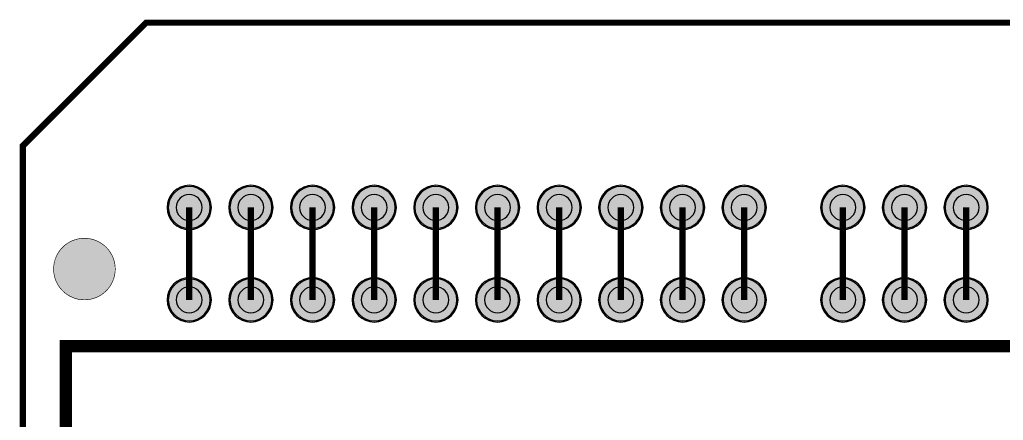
# Model space of a CAD drawing. Header units: millimetres. Extents: x -59 to 46, y -149 to -20.
# Drawn here: x -58.55 to -18.03, y -36.72 to -20.19 of the extents above; entities that cross this region are included whole.
import ezdxf

# ---------------------------------------------------------------- set-up
doc = ezdxf.new("R2010")
doc.units = ezdxf.units.MM
doc.header["$MEASUREMENT"] = 0
for name, color, linetype, true_color in [('Board-Outline-Layer', 7, 'Continuous', 0xff00ff), ('Bottom-Layer', 7, 'Continuous', 0x0000ff), ('Bottom-Paste-Mask-Layer', 7, 'Continuous', 0x800000), ('Bottom-Solder-Mask-Layer', 7, 'Continuous', 0xaa00ff), ('Hole-Layer', 7, 'Continuous', 0x222222), ('Multi-Layer', 7, 'Continuous', 0xc0c0c0), ('Top-Layer', 7, 'Continuous', 0xff0000), ('Top-Paste-Mask-Layer', 7, 'Continuous', 0x808080), ('Top-Silkscreen-Layer', 7, 'Continuous', 0xffcc00), ('Top-Solder-Mask-Layer', 7, 'Continuous', 0x800080)]:
    doc.layers.add(name, color=color, linetype=linetype, true_color=true_color)

msp = doc.modelspace()

# ---------------------------------------------------------------- hatches: boundary and pattern name
at = {"layer": 'Bottom-Layer'}
for points in [[(-52.426, -27.94, 1), (-50.699, -27.94, 1)], [(-49.886, -27.94, 1), (-48.158, -27.94, 1)], [(-47.346, -27.94, 1), (-45.618, -27.94, 1)], [(-44.806, -27.94, 1), (-43.078, -27.94, 1)], [(-42.266, -27.94, 1), (-40.538, -27.94, 1)], [(-39.726, -27.94, 1), (-37.998, -27.94, 1)], [(-37.186, -27.94, 1), (-35.458, -27.94, 1)], [(-34.646, -27.94, 1), (-32.918, -27.94, 1)], [(-32.106, -27.94, 1), (-30.378, -27.94, 1)], [(-29.566, -27.94, 1), (-27.838, -27.94, 1)], [(-25.502, -27.94, 1), (-23.774, -27.94, 1)], [(-22.962, -27.94, 1), (-21.234, -27.94, 1)], [(-20.422, -27.94, 1), (-18.694, -27.94, 1)], [(-52.426, -31.75, 1), (-50.699, -31.75, 1)], [(-49.886, -31.75, 1), (-48.158, -31.75, 1)], [(-47.346, -31.75, 1), (-45.618, -31.75, 1)], [(-44.806, -31.75, 1), (-43.078, -31.75, 1)], [(-42.266, -31.75, 1), (-40.538, -31.75, 1)], [(-39.726, -31.75, 1), (-37.998, -31.75, 1)], [(-37.186, -31.75, 1), (-35.458, -31.75, 1)], [(-34.646, -31.75, 1), (-32.918, -31.75, 1)], [(-32.106, -31.75, 1), (-30.378, -31.75, 1)], [(-29.566, -31.75, 1), (-27.838, -31.75, 1)], [(-25.502, -31.75, 1), (-23.774, -31.75, 1)], [(-22.962, -31.75, 1), (-21.234, -31.75, 1)], [(-20.422, -31.75, 1), (-18.694, -31.75, 1)]]:
    msp.add_hatch(color=256, dxfattribs=at).paths.add_polyline_path(points)
at = {"layer": 'Bottom-Paste-Mask-Layer'}
for points in [[(-52.426, -27.94, 1), (-50.699, -27.94, 1)], [(-49.886, -27.94, 1), (-48.158, -27.94, 1)], [(-47.346, -27.94, 1), (-45.618, -27.94, 1)], [(-44.806, -27.94, 1), (-43.078, -27.94, 1)], [(-42.266, -27.94, 1), (-40.538, -27.94, 1)], [(-39.726, -27.94, 1), (-37.998, -27.94, 1)], [(-37.186, -27.94, 1), (-35.458, -27.94, 1)], [(-34.646, -27.94, 1), (-32.918, -27.94, 1)], [(-32.106, -27.94, 1), (-30.378, -27.94, 1)], [(-29.566, -27.94, 1), (-27.838, -27.94, 1)], [(-25.502, -27.94, 1), (-23.774, -27.94, 1)], [(-22.962, -27.94, 1), (-21.234, -27.94, 1)], [(-20.422, -27.94, 1), (-18.694, -27.94, 1)], [(-52.426, -31.75, 1), (-50.699, -31.75, 1)], [(-49.886, -31.75, 1), (-48.158, -31.75, 1)], [(-47.346, -31.75, 1), (-45.618, -31.75, 1)], [(-44.806, -31.75, 1), (-43.078, -31.75, 1)], [(-42.266, -31.75, 1), (-40.538, -31.75, 1)], [(-39.726, -31.75, 1), (-37.998, -31.75, 1)], [(-37.186, -31.75, 1), (-35.458, -31.75, 1)], [(-34.646, -31.75, 1), (-32.918, -31.75, 1)], [(-32.106, -31.75, 1), (-30.378, -31.75, 1)], [(-29.566, -31.75, 1), (-27.838, -31.75, 1)], [(-25.502, -31.75, 1), (-23.774, -31.75, 1)], [(-22.962, -31.75, 1), (-21.234, -31.75, 1)], [(-20.422, -31.75, 1), (-18.694, -31.75, 1)]]:
    msp.add_hatch(color=256, dxfattribs=at).paths.add_polyline_path(points)
at = {"layer": 'Bottom-Solder-Mask-Layer'}
for points in [[(-52.477, -27.94, 1), (-50.648, -27.94, 1)], [(-49.936, -27.94, 1), (-48.108, -27.94, 1)], [(-47.396, -27.94, 1), (-45.568, -27.94, 1)], [(-44.856, -27.94, 1), (-43.028, -27.94, 1)], [(-42.316, -27.94, 1), (-40.488, -27.94, 1)], [(-39.776, -27.94, 1), (-37.948, -27.94, 1)], [(-37.236, -27.94, 1), (-35.408, -27.94, 1)], [(-34.696, -27.94, 1), (-32.868, -27.94, 1)], [(-32.156, -27.94, 1), (-30.328, -27.94, 1)], [(-29.616, -27.94, 1), (-27.788, -27.94, 1)], [(-25.552, -27.94, 1), (-23.724, -27.94, 1)], [(-23.012, -27.94, 1), (-21.184, -27.94, 1)], [(-20.472, -27.94, 1), (-18.644, -27.94, 1)], [(-52.477, -31.75, 1), (-50.648, -31.75, 1)], [(-49.936, -31.75, 1), (-48.108, -31.75, 1)], [(-47.396, -31.75, 1), (-45.568, -31.75, 1)], [(-44.856, -31.75, 1), (-43.028, -31.75, 1)], [(-42.316, -31.75, 1), (-40.488, -31.75, 1)], [(-39.776, -31.75, 1), (-37.948, -31.75, 1)], [(-37.236, -31.75, 1), (-35.408, -31.75, 1)], [(-34.696, -31.75, 1), (-32.868, -31.75, 1)], [(-32.156, -31.75, 1), (-30.328, -31.75, 1)], [(-29.616, -31.75, 1), (-27.788, -31.75, 1)], [(-25.552, -31.75, 1), (-23.724, -31.75, 1)], [(-23.012, -31.75, 1), (-21.184, -31.75, 1)], [(-20.472, -31.75, 1), (-18.644, -31.75, 1)]]:
    msp.add_hatch(color=256, dxfattribs=at).paths.add_polyline_path(points)
at = {"layer": 'Hole-Layer'}
for points in [[(-52.096, -27.94, 1), (-51.029, -27.94, 1)], [(-49.555, -27.94, 1), (-48.489, -27.94, 1)], [(-47.015, -27.94, 1), (-45.949, -27.94, 1)], [(-44.475, -27.94, 1), (-43.409, -27.94, 1)], [(-41.935, -27.94, 1), (-40.869, -27.94, 1)], [(-39.395, -27.94, 1), (-38.329, -27.94, 1)], [(-36.855, -27.94, 1), (-35.789, -27.94, 1)], [(-34.315, -27.94, 1), (-33.249, -27.94, 1)], [(-31.775, -27.94, 1), (-30.709, -27.94, 1)], [(-29.235, -27.94, 1), (-28.169, -27.94, 1)], [(-25.171, -27.94, 1), (-24.105, -27.94, 1)], [(-22.631, -27.94, 1), (-21.565, -27.94, 1)], [(-20.091, -27.94, 1), (-19.025, -27.94, 1)], [(-52.096, -31.75, 1), (-51.029, -31.75, 1)], [(-49.555, -31.75, 1), (-48.489, -31.75, 1)], [(-47.015, -31.75, 1), (-45.949, -31.75, 1)], [(-44.475, -31.75, 1), (-43.409, -31.75, 1)], [(-41.935, -31.75, 1), (-40.869, -31.75, 1)], [(-39.395, -31.75, 1), (-38.329, -31.75, 1)], [(-36.855, -31.75, 1), (-35.789, -31.75, 1)], [(-34.315, -31.75, 1), (-33.249, -31.75, 1)], [(-31.775, -31.75, 1), (-30.709, -31.75, 1)], [(-29.235, -31.75, 1), (-28.169, -31.75, 1)], [(-25.171, -31.75, 1), (-24.105, -31.75, 1)], [(-22.631, -31.75, 1), (-21.565, -31.75, 1)], [(-20.091, -31.75, 1), (-19.025, -31.75, 1)]]:
    msp.add_hatch(color=256, dxfattribs=at).paths.add_polyline_path(points)
at = {"layer": 'Multi-Layer'}
for points in [[(-52.426, -27.94, 1), (-50.699, -27.94, 1)], [(-52.426, -27.94, 1), (-50.699, -27.94, 1)], [(-52.426, -27.94, 1), (-50.699, -27.94, 1)], [(-49.886, -27.94, 1), (-48.158, -27.94, 1)], [(-49.886, -27.94, 1), (-48.158, -27.94, 1)], [(-49.886, -27.94, 1), (-48.158, -27.94, 1)], [(-47.346, -27.94, 1), (-45.618, -27.94, 1)], [(-47.346, -27.94, 1), (-45.618, -27.94, 1)], [(-47.346, -27.94, 1), (-45.618, -27.94, 1)], [(-44.806, -27.94, 1), (-43.078, -27.94, 1)], [(-44.806, -27.94, 1), (-43.078, -27.94, 1)], [(-44.806, -27.94, 1), (-43.078, -27.94, 1)], [(-42.266, -27.94, 1), (-40.538, -27.94, 1)], [(-42.266, -27.94, 1), (-40.538, -27.94, 1)], [(-42.266, -27.94, 1), (-40.538, -27.94, 1)], [(-39.726, -27.94, 1), (-37.998, -27.94, 1)], [(-39.726, -27.94, 1), (-37.998, -27.94, 1)], [(-39.726, -27.94, 1), (-37.998, -27.94, 1)], [(-37.186, -27.94, 1), (-35.458, -27.94, 1)], [(-37.186, -27.94, 1), (-35.458, -27.94, 1)], [(-37.186, -27.94, 1), (-35.458, -27.94, 1)], [(-34.646, -27.94, 1), (-32.918, -27.94, 1)], [(-34.646, -27.94, 1), (-32.918, -27.94, 1)], [(-34.646, -27.94, 1), (-32.918, -27.94, 1)], [(-32.106, -27.94, 1), (-30.378, -27.94, 1)], [(-32.106, -27.94, 1), (-30.378, -27.94, 1)], [(-32.106, -27.94, 1), (-30.378, -27.94, 1)], [(-29.566, -27.94, 1), (-27.838, -27.94, 1)], [(-29.566, -27.94, 1), (-27.838, -27.94, 1)], [(-29.566, -27.94, 1), (-27.838, -27.94, 1)], [(-25.502, -27.94, 1), (-23.774, -27.94, 1)], [(-25.502, -27.94, 1), (-23.774, -27.94, 1)], [(-25.502, -27.94, 1), (-23.774, -27.94, 1)], [(-22.962, -27.94, 1), (-21.234, -27.94, 1)], [(-22.962, -27.94, 1), (-21.234, -27.94, 1)], [(-22.962, -27.94, 1), (-21.234, -27.94, 1)], [(-20.422, -27.94, 1), (-18.694, -27.94, 1)], [(-20.422, -27.94, 1), (-18.694, -27.94, 1)], [(-20.422, -27.94, 1), (-18.694, -27.94, 1)], [(-57.15, -30.48, 1), (-54.61, -30.48, 1)], [(-52.426, -31.75, 1), (-50.699, -31.75, 1)], [(-52.426, -31.75, 1), (-50.699, -31.75, 1)], [(-52.426, -31.75, 1), (-50.699, -31.75, 1)], [(-49.886, -31.75, 1), (-48.158, -31.75, 1)], [(-49.886, -31.75, 1), (-48.158, -31.75, 1)], [(-49.886, -31.75, 1), (-48.158, -31.75, 1)], [(-47.346, -31.75, 1), (-45.618, -31.75, 1)], [(-47.346, -31.75, 1), (-45.618, -31.75, 1)], [(-47.346, -31.75, 1), (-45.618, -31.75, 1)], [(-44.806, -31.75, 1), (-43.078, -31.75, 1)], [(-44.806, -31.75, 1), (-43.078, -31.75, 1)], [(-44.806, -31.75, 1), (-43.078, -31.75, 1)], [(-42.266, -31.75, 1), (-40.538, -31.75, 1)], [(-42.266, -31.75, 1), (-40.538, -31.75, 1)], [(-42.266, -31.75, 1), (-40.538, -31.75, 1)], [(-39.726, -31.75, 1), (-37.998, -31.75, 1)], [(-39.726, -31.75, 1), (-37.998, -31.75, 1)], [(-39.726, -31.75, 1), (-37.998, -31.75, 1)], [(-37.186, -31.75, 1), (-35.458, -31.75, 1)], [(-37.186, -31.75, 1), (-35.458, -31.75, 1)], [(-37.186, -31.75, 1), (-35.458, -31.75, 1)], [(-34.646, -31.75, 1), (-32.918, -31.75, 1)], [(-34.646, -31.75, 1), (-32.918, -31.75, 1)], [(-34.646, -31.75, 1), (-32.918, -31.75, 1)], [(-32.106, -31.75, 1), (-30.378, -31.75, 1)], [(-32.106, -31.75, 1), (-30.378, -31.75, 1)], [(-32.106, -31.75, 1), (-30.378, -31.75, 1)], [(-29.566, -31.75, 1), (-27.838, -31.75, 1)], [(-29.566, -31.75, 1), (-27.838, -31.75, 1)], [(-29.566, -31.75, 1), (-27.838, -31.75, 1)], [(-25.502, -31.75, 1), (-23.774, -31.75, 1)], [(-25.502, -31.75, 1), (-23.774, -31.75, 1)], [(-25.502, -31.75, 1), (-23.774, -31.75, 1)], [(-22.962, -31.75, 1), (-21.234, -31.75, 1)], [(-22.962, -31.75, 1), (-21.234, -31.75, 1)], [(-22.962, -31.75, 1), (-21.234, -31.75, 1)], [(-20.422, -31.75, 1), (-18.694, -31.75, 1)], [(-20.422, -31.75, 1), (-18.694, -31.75, 1)], [(-20.422, -31.75, 1), (-18.694, -31.75, 1)]]:
    msp.add_hatch(color=256, dxfattribs=at).paths.add_polyline_path(points)
at = {"layer": 'Top-Layer'}
for points in [[(-52.426, -27.94, 1), (-50.699, -27.94, 1)], [(-49.886, -27.94, 1), (-48.158, -27.94, 1)], [(-47.346, -27.94, 1), (-45.618, -27.94, 1)], [(-44.806, -27.94, 1), (-43.078, -27.94, 1)], [(-42.266, -27.94, 1), (-40.538, -27.94, 1)], [(-39.726, -27.94, 1), (-37.998, -27.94, 1)], [(-37.186, -27.94, 1), (-35.458, -27.94, 1)], [(-34.646, -27.94, 1), (-32.918, -27.94, 1)], [(-32.106, -27.94, 1), (-30.378, -27.94, 1)], [(-29.566, -27.94, 1), (-27.838, -27.94, 1)], [(-25.502, -27.94, 1), (-23.774, -27.94, 1)], [(-22.962, -27.94, 1), (-21.234, -27.94, 1)], [(-20.422, -27.94, 1), (-18.694, -27.94, 1)], [(-52.426, -31.75, 1), (-50.699, -31.75, 1)], [(-49.886, -31.75, 1), (-48.158, -31.75, 1)], [(-47.346, -31.75, 1), (-45.618, -31.75, 1)], [(-44.806, -31.75, 1), (-43.078, -31.75, 1)], [(-42.266, -31.75, 1), (-40.538, -31.75, 1)], [(-39.726, -31.75, 1), (-37.998, -31.75, 1)], [(-37.186, -31.75, 1), (-35.458, -31.75, 1)], [(-34.646, -31.75, 1), (-32.918, -31.75, 1)], [(-32.106, -31.75, 1), (-30.378, -31.75, 1)], [(-29.566, -31.75, 1), (-27.838, -31.75, 1)], [(-25.502, -31.75, 1), (-23.774, -31.75, 1)], [(-22.962, -31.75, 1), (-21.234, -31.75, 1)], [(-20.422, -31.75, 1), (-18.694, -31.75, 1)]]:
    msp.add_hatch(color=256, dxfattribs=at).paths.add_polyline_path(points)
at = {"layer": 'Top-Paste-Mask-Layer'}
for points in [[(-52.426, -27.94, 1), (-50.699, -27.94, 1)], [(-49.886, -27.94, 1), (-48.158, -27.94, 1)], [(-47.346, -27.94, 1), (-45.618, -27.94, 1)], [(-44.806, -27.94, 1), (-43.078, -27.94, 1)], [(-42.266, -27.94, 1), (-40.538, -27.94, 1)], [(-39.726, -27.94, 1), (-37.998, -27.94, 1)], [(-37.186, -27.94, 1), (-35.458, -27.94, 1)], [(-34.646, -27.94, 1), (-32.918, -27.94, 1)], [(-32.106, -27.94, 1), (-30.378, -27.94, 1)], [(-29.566, -27.94, 1), (-27.838, -27.94, 1)], [(-25.502, -27.94, 1), (-23.774, -27.94, 1)], [(-22.962, -27.94, 1), (-21.234, -27.94, 1)], [(-20.422, -27.94, 1), (-18.694, -27.94, 1)], [(-52.426, -31.75, 1), (-50.699, -31.75, 1)], [(-49.886, -31.75, 1), (-48.158, -31.75, 1)], [(-47.346, -31.75, 1), (-45.618, -31.75, 1)], [(-44.806, -31.75, 1), (-43.078, -31.75, 1)], [(-42.266, -31.75, 1), (-40.538, -31.75, 1)], [(-39.726, -31.75, 1), (-37.998, -31.75, 1)], [(-37.186, -31.75, 1), (-35.458, -31.75, 1)], [(-34.646, -31.75, 1), (-32.918, -31.75, 1)], [(-32.106, -31.75, 1), (-30.378, -31.75, 1)], [(-29.566, -31.75, 1), (-27.838, -31.75, 1)], [(-25.502, -31.75, 1), (-23.774, -31.75, 1)], [(-22.962, -31.75, 1), (-21.234, -31.75, 1)], [(-20.422, -31.75, 1), (-18.694, -31.75, 1)]]:
    msp.add_hatch(color=256, dxfattribs=at).paths.add_polyline_path(points)
at = {"layer": 'Top-Solder-Mask-Layer'}
for points in [[(-52.477, -27.94, 1), (-50.648, -27.94, 1)], [(-49.936, -27.94, 1), (-48.108, -27.94, 1)], [(-47.396, -27.94, 1), (-45.568, -27.94, 1)], [(-44.856, -27.94, 1), (-43.028, -27.94, 1)], [(-42.316, -27.94, 1), (-40.488, -27.94, 1)], [(-39.776, -27.94, 1), (-37.948, -27.94, 1)], [(-37.236, -27.94, 1), (-35.408, -27.94, 1)], [(-34.696, -27.94, 1), (-32.868, -27.94, 1)], [(-32.156, -27.94, 1), (-30.328, -27.94, 1)], [(-29.616, -27.94, 1), (-27.788, -27.94, 1)], [(-25.552, -27.94, 1), (-23.724, -27.94, 1)], [(-23.012, -27.94, 1), (-21.184, -27.94, 1)], [(-20.472, -27.94, 1), (-18.644, -27.94, 1)], [(-52.477, -31.75, 1), (-50.648, -31.75, 1)], [(-49.936, -31.75, 1), (-48.108, -31.75, 1)], [(-47.396, -31.75, 1), (-45.568, -31.75, 1)], [(-44.856, -31.75, 1), (-43.028, -31.75, 1)], [(-42.316, -31.75, 1), (-40.488, -31.75, 1)], [(-39.776, -31.75, 1), (-37.948, -31.75, 1)], [(-37.236, -31.75, 1), (-35.408, -31.75, 1)], [(-34.696, -31.75, 1), (-32.868, -31.75, 1)], [(-32.156, -31.75, 1), (-30.328, -31.75, 1)], [(-29.616, -31.75, 1), (-27.788, -31.75, 1)], [(-25.552, -31.75, 1), (-23.724, -31.75, 1)], [(-23.012, -31.75, 1), (-21.184, -31.75, 1)], [(-20.472, -31.75, 1), (-18.644, -31.75, 1)]]:
    msp.add_hatch(color=256, dxfattribs=at).paths.add_polyline_path(points)

# ---------------------------------------------------------------- linework, layer by layer
at = {"layer": 'Board-Outline-Layer', "const_width": 0.254}
msp.add_lwpolyline([(35.56, -83.82), (35.56, -109.22), (33.02, -111.76), (-55.88, -111.76), (-58.42, -109.22), (-58.42, -25.4), (-53.34, -20.32), (38.1, -20.32), (46.228, -28.448), (46.228, -78.486)], close=True, dxfattribs=at)
at = {"layer": 'Bottom-Layer'}
for points in [[(-52.426, -27.94, 1), (-50.699, -27.94, 1)], [(-49.886, -27.94, 1), (-48.158, -27.94, 1)], [(-47.346, -27.94, 1), (-45.618, -27.94, 1)], [(-44.806, -27.94, 1), (-43.078, -27.94, 1)], [(-42.266, -27.94, 1), (-40.538, -27.94, 1)], [(-39.726, -27.94, 1), (-37.998, -27.94, 1)], [(-37.186, -27.94, 1), (-35.458, -27.94, 1)], [(-34.646, -27.94, 1), (-32.918, -27.94, 1)], [(-32.106, -27.94, 1), (-30.378, -27.94, 1)], [(-29.566, -27.94, 1), (-27.838, -27.94, 1)], [(-25.502, -27.94, 1), (-23.774, -27.94, 1)], [(-22.962, -27.94, 1), (-21.234, -27.94, 1)], [(-20.422, -27.94, 1), (-18.694, -27.94, 1)], [(-52.426, -31.75, 1), (-50.699, -31.75, 1)], [(-49.886, -31.75, 1), (-48.158, -31.75, 1)], [(-47.346, -31.75, 1), (-45.618, -31.75, 1)], [(-44.806, -31.75, 1), (-43.078, -31.75, 1)], [(-42.266, -31.75, 1), (-40.538, -31.75, 1)], [(-39.726, -31.75, 1), (-37.998, -31.75, 1)], [(-37.186, -31.75, 1), (-35.458, -31.75, 1)], [(-34.646, -31.75, 1), (-32.918, -31.75, 1)], [(-32.106, -31.75, 1), (-30.378, -31.75, 1)], [(-29.566, -31.75, 1), (-27.838, -31.75, 1)], [(-25.502, -31.75, 1), (-23.774, -31.75, 1)], [(-22.962, -31.75, 1), (-21.234, -31.75, 1)], [(-20.422, -31.75, 1), (-18.694, -31.75, 1)]]:
    msp.add_lwpolyline(points, format="xyb", close=True, dxfattribs=at)
at = {"layer": 'Bottom-Layer', "const_width": 0.254}
for points in [[(-51.562, -31.75), (-51.562, -27.94)], [(-49.022, -31.75), (-49.022, -27.94)], [(-46.482, -31.75), (-46.482, -27.94)], [(-43.942, -31.75), (-43.942, -27.94)], [(-41.402, -31.75), (-41.402, -27.94)], [(-38.862, -31.75), (-38.862, -27.94)], [(-36.322, -31.75), (-36.322, -27.94)], [(-33.782, -31.75), (-33.782, -27.94)], [(-31.242, -31.75), (-31.242, -27.94)], [(-28.702, -31.75), (-28.702, -27.94)], [(-24.638, -31.75), (-24.638, -27.94)], [(-22.098, -31.75), (-22.098, -27.94)], [(-19.558, -31.75), (-19.558, -27.94)]]:
    msp.add_lwpolyline(points, dxfattribs=at)
at = {"layer": 'Bottom-Paste-Mask-Layer'}
for points in [[(-52.426, -27.94, 1), (-50.699, -27.94, 1)], [(-49.886, -27.94, 1), (-48.158, -27.94, 1)], [(-47.346, -27.94, 1), (-45.618, -27.94, 1)], [(-44.806, -27.94, 1), (-43.078, -27.94, 1)], [(-42.266, -27.94, 1), (-40.538, -27.94, 1)], [(-39.726, -27.94, 1), (-37.998, -27.94, 1)], [(-37.186, -27.94, 1), (-35.458, -27.94, 1)], [(-34.646, -27.94, 1), (-32.918, -27.94, 1)], [(-32.106, -27.94, 1), (-30.378, -27.94, 1)], [(-29.566, -27.94, 1), (-27.838, -27.94, 1)], [(-25.502, -27.94, 1), (-23.774, -27.94, 1)], [(-22.962, -27.94, 1), (-21.234, -27.94, 1)], [(-20.422, -27.94, 1), (-18.694, -27.94, 1)], [(-52.426, -31.75, 1), (-50.699, -31.75, 1)], [(-49.886, -31.75, 1), (-48.158, -31.75, 1)], [(-47.346, -31.75, 1), (-45.618, -31.75, 1)], [(-44.806, -31.75, 1), (-43.078, -31.75, 1)], [(-42.266, -31.75, 1), (-40.538, -31.75, 1)], [(-39.726, -31.75, 1), (-37.998, -31.75, 1)], [(-37.186, -31.75, 1), (-35.458, -31.75, 1)], [(-34.646, -31.75, 1), (-32.918, -31.75, 1)], [(-32.106, -31.75, 1), (-30.378, -31.75, 1)], [(-29.566, -31.75, 1), (-27.838, -31.75, 1)], [(-25.502, -31.75, 1), (-23.774, -31.75, 1)], [(-22.962, -31.75, 1), (-21.234, -31.75, 1)], [(-20.422, -31.75, 1), (-18.694, -31.75, 1)]]:
    msp.add_lwpolyline(points, format="xyb", close=True, dxfattribs=at)
at = {"layer": 'Bottom-Solder-Mask-Layer'}
for points in [[(-52.477, -27.94, 1), (-50.648, -27.94), (-50.648, -27.94, 1), (-52.477, -27.94)], [(-49.936, -27.94, 1), (-48.108, -27.94), (-48.108, -27.94, 1), (-49.936, -27.94)], [(-47.396, -27.94, 1), (-45.568, -27.94), (-45.568, -27.94, 1), (-47.396, -27.94)], [(-44.856, -27.94, 1), (-43.028, -27.94), (-43.028, -27.94, 1), (-44.856, -27.94)], [(-42.316, -27.94, 1), (-40.488, -27.94), (-40.488, -27.94, 1), (-42.316, -27.94)], [(-39.776, -27.94, 1), (-37.948, -27.94), (-37.948, -27.94, 1), (-39.776, -27.94)], [(-37.236, -27.94, 1), (-35.408, -27.94), (-35.408, -27.94, 1), (-37.236, -27.94)], [(-34.696, -27.94, 1), (-32.868, -27.94), (-32.868, -27.94, 1), (-34.696, -27.94)], [(-32.156, -27.94, 1), (-30.328, -27.94), (-30.328, -27.94, 1), (-32.156, -27.94)], [(-29.616, -27.94, 1), (-27.788, -27.94), (-27.788, -27.94, 1), (-29.616, -27.94)], [(-25.552, -27.94, 1), (-23.724, -27.94), (-23.724, -27.94, 1), (-25.552, -27.94)], [(-23.012, -27.94, 1), (-21.184, -27.94), (-21.184, -27.94, 1), (-23.012, -27.94)], [(-20.472, -27.94, 1), (-18.644, -27.94), (-18.644, -27.94, 1), (-20.472, -27.94)], [(-52.477, -31.75, 1), (-50.648, -31.75), (-50.648, -31.75, 1), (-52.477, -31.75)], [(-49.936, -31.75, 1), (-48.108, -31.75), (-48.108, -31.75, 1), (-49.936, -31.75)], [(-47.396, -31.75, 1), (-45.568, -31.75), (-45.568, -31.75, 1), (-47.396, -31.75)], [(-44.856, -31.75, 1), (-43.028, -31.75), (-43.028, -31.75, 1), (-44.856, -31.75)], [(-42.316, -31.75, 1), (-40.488, -31.75), (-40.488, -31.75, 1), (-42.316, -31.75)], [(-39.776, -31.75, 1), (-37.948, -31.75), (-37.948, -31.75, 1), (-39.776, -31.75)], [(-37.236, -31.75, 1), (-35.408, -31.75), (-35.408, -31.75, 1), (-37.236, -31.75)], [(-34.696, -31.75, 1), (-32.868, -31.75), (-32.868, -31.75, 1), (-34.696, -31.75)], [(-32.156, -31.75, 1), (-30.328, -31.75), (-30.328, -31.75, 1), (-32.156, -31.75)], [(-29.616, -31.75, 1), (-27.788, -31.75), (-27.788, -31.75, 1), (-29.616, -31.75)], [(-25.552, -31.75, 1), (-23.724, -31.75), (-23.724, -31.75, 1), (-25.552, -31.75)], [(-23.012, -31.75, 1), (-21.184, -31.75), (-21.184, -31.75, 1), (-23.012, -31.75)], [(-20.472, -31.75, 1), (-18.644, -31.75), (-18.644, -31.75, 1), (-20.472, -31.75)]]:
    msp.add_lwpolyline(points, format="xyb", dxfattribs=at)
at = {"layer": 'Hole-Layer'}
for points in [[(-52.096, -27.94, 1), (-51.029, -27.94), (-51.029, -27.94, 1), (-52.096, -27.94)], [(-49.555, -27.94, 1), (-48.489, -27.94), (-48.489, -27.94, 1), (-49.555, -27.94)], [(-47.015, -27.94, 1), (-45.949, -27.94), (-45.949, -27.94, 1), (-47.015, -27.94)], [(-44.475, -27.94, 1), (-43.409, -27.94), (-43.409, -27.94, 1), (-44.475, -27.94)], [(-41.935, -27.94, 1), (-40.869, -27.94), (-40.869, -27.94, 1), (-41.935, -27.94)], [(-39.395, -27.94, 1), (-38.329, -27.94), (-38.329, -27.94, 1), (-39.395, -27.94)], [(-36.855, -27.94, 1), (-35.789, -27.94), (-35.789, -27.94, 1), (-36.855, -27.94)], [(-34.315, -27.94, 1), (-33.249, -27.94), (-33.249, -27.94, 1), (-34.315, -27.94)], [(-31.775, -27.94, 1), (-30.709, -27.94), (-30.709, -27.94, 1), (-31.775, -27.94)], [(-29.235, -27.94, 1), (-28.169, -27.94), (-28.169, -27.94, 1), (-29.235, -27.94)], [(-25.171, -27.94, 1), (-24.105, -27.94), (-24.105, -27.94, 1), (-25.171, -27.94)], [(-22.631, -27.94, 1), (-21.565, -27.94), (-21.565, -27.94, 1), (-22.631, -27.94)], [(-20.091, -27.94, 1), (-19.025, -27.94), (-19.025, -27.94, 1), (-20.091, -27.94)], [(-52.096, -31.75, 1), (-51.029, -31.75), (-51.029, -31.75, 1), (-52.096, -31.75)], [(-49.555, -31.75, 1), (-48.489, -31.75), (-48.489, -31.75, 1), (-49.555, -31.75)], [(-47.015, -31.75, 1), (-45.949, -31.75), (-45.949, -31.75, 1), (-47.015, -31.75)], [(-44.475, -31.75, 1), (-43.409, -31.75), (-43.409, -31.75, 1), (-44.475, -31.75)], [(-41.935, -31.75, 1), (-40.869, -31.75), (-40.869, -31.75, 1), (-41.935, -31.75)], [(-39.395, -31.75, 1), (-38.329, -31.75), (-38.329, -31.75, 1), (-39.395, -31.75)], [(-36.855, -31.75, 1), (-35.789, -31.75), (-35.789, -31.75, 1), (-36.855, -31.75)], [(-34.315, -31.75, 1), (-33.249, -31.75), (-33.249, -31.75, 1), (-34.315, -31.75)], [(-31.775, -31.75, 1), (-30.709, -31.75), (-30.709, -31.75, 1), (-31.775, -31.75)], [(-29.235, -31.75, 1), (-28.169, -31.75), (-28.169, -31.75, 1), (-29.235, -31.75)], [(-25.171, -31.75, 1), (-24.105, -31.75), (-24.105, -31.75, 1), (-25.171, -31.75)], [(-22.631, -31.75, 1), (-21.565, -31.75), (-21.565, -31.75, 1), (-22.631, -31.75)], [(-20.091, -31.75, 1), (-19.025, -31.75), (-19.025, -31.75, 1), (-20.091, -31.75)]]:
    msp.add_lwpolyline(points, format="xyb", dxfattribs=at)
at = {"layer": 'Multi-Layer'}
for points in [[(-52.426, -27.94, 1), (-50.699, -27.94, 1)], [(-52.426, -27.94, 1), (-50.699, -27.94, 1)], [(-52.426, -27.94, 1), (-50.699, -27.94, 1)], [(-49.886, -27.94, 1), (-48.158, -27.94, 1)], [(-49.886, -27.94, 1), (-48.158, -27.94, 1)], [(-49.886, -27.94, 1), (-48.158, -27.94, 1)], [(-47.346, -27.94, 1), (-45.618, -27.94, 1)], [(-47.346, -27.94, 1), (-45.618, -27.94, 1)], [(-47.346, -27.94, 1), (-45.618, -27.94, 1)], [(-44.806, -27.94, 1), (-43.078, -27.94, 1)], [(-44.806, -27.94, 1), (-43.078, -27.94, 1)], [(-44.806, -27.94, 1), (-43.078, -27.94, 1)], [(-42.266, -27.94, 1), (-40.538, -27.94, 1)], [(-42.266, -27.94, 1), (-40.538, -27.94, 1)], [(-42.266, -27.94, 1), (-40.538, -27.94, 1)], [(-39.726, -27.94, 1), (-37.998, -27.94, 1)], [(-39.726, -27.94, 1), (-37.998, -27.94, 1)], [(-39.726, -27.94, 1), (-37.998, -27.94, 1)], [(-37.186, -27.94, 1), (-35.458, -27.94, 1)], [(-37.186, -27.94, 1), (-35.458, -27.94, 1)], [(-37.186, -27.94, 1), (-35.458, -27.94, 1)], [(-34.646, -27.94, 1), (-32.918, -27.94, 1)], [(-34.646, -27.94, 1), (-32.918, -27.94, 1)], [(-34.646, -27.94, 1), (-32.918, -27.94, 1)], [(-32.106, -27.94, 1), (-30.378, -27.94, 1)], [(-32.106, -27.94, 1), (-30.378, -27.94, 1)], [(-32.106, -27.94, 1), (-30.378, -27.94, 1)], [(-29.566, -27.94, 1), (-27.838, -27.94, 1)], [(-29.566, -27.94, 1), (-27.838, -27.94, 1)], [(-29.566, -27.94, 1), (-27.838, -27.94, 1)], [(-25.502, -27.94, 1), (-23.774, -27.94, 1)], [(-25.502, -27.94, 1), (-23.774, -27.94, 1)], [(-25.502, -27.94, 1), (-23.774, -27.94, 1)], [(-22.962, -27.94, 1), (-21.234, -27.94, 1)], [(-22.962, -27.94, 1), (-21.234, -27.94, 1)], [(-22.962, -27.94, 1), (-21.234, -27.94, 1)], [(-20.422, -27.94, 1), (-18.694, -27.94, 1)], [(-20.422, -27.94, 1), (-18.694, -27.94, 1)], [(-20.422, -27.94, 1), (-18.694, -27.94, 1)], [(-52.426, -31.75, 1), (-50.699, -31.75, 1)], [(-52.426, -31.75, 1), (-50.699, -31.75, 1)], [(-52.426, -31.75, 1), (-50.699, -31.75, 1)], [(-49.886, -31.75, 1), (-48.158, -31.75, 1)], [(-49.886, -31.75, 1), (-48.158, -31.75, 1)], [(-49.886, -31.75, 1), (-48.158, -31.75, 1)], [(-47.346, -31.75, 1), (-45.618, -31.75, 1)], [(-47.346, -31.75, 1), (-45.618, -31.75, 1)], [(-47.346, -31.75, 1), (-45.618, -31.75, 1)], [(-44.806, -31.75, 1), (-43.078, -31.75, 1)], [(-44.806, -31.75, 1), (-43.078, -31.75, 1)], [(-44.806, -31.75, 1), (-43.078, -31.75, 1)], [(-42.266, -31.75, 1), (-40.538, -31.75, 1)], [(-42.266, -31.75, 1), (-40.538, -31.75, 1)], [(-42.266, -31.75, 1), (-40.538, -31.75, 1)], [(-39.726, -31.75, 1), (-37.998, -31.75, 1)], [(-39.726, -31.75, 1), (-37.998, -31.75, 1)], [(-39.726, -31.75, 1), (-37.998, -31.75, 1)], [(-37.186, -31.75, 1), (-35.458, -31.75, 1)], [(-37.186, -31.75, 1), (-35.458, -31.75, 1)], [(-37.186, -31.75, 1), (-35.458, -31.75, 1)], [(-34.646, -31.75, 1), (-32.918, -31.75, 1)], [(-34.646, -31.75, 1), (-32.918, -31.75, 1)], [(-34.646, -31.75, 1), (-32.918, -31.75, 1)], [(-32.106, -31.75, 1), (-30.378, -31.75, 1)], [(-32.106, -31.75, 1), (-30.378, -31.75, 1)], [(-32.106, -31.75, 1), (-30.378, -31.75, 1)], [(-29.566, -31.75, 1), (-27.838, -31.75, 1)], [(-29.566, -31.75, 1), (-27.838, -31.75, 1)], [(-29.566, -31.75, 1), (-27.838, -31.75, 1)], [(-25.502, -31.75, 1), (-23.774, -31.75, 1)], [(-25.502, -31.75, 1), (-23.774, -31.75, 1)], [(-25.502, -31.75, 1), (-23.774, -31.75, 1)], [(-22.962, -31.75, 1), (-21.234, -31.75, 1)], [(-22.962, -31.75, 1), (-21.234, -31.75, 1)], [(-22.962, -31.75, 1), (-21.234, -31.75, 1)], [(-20.422, -31.75, 1), (-18.694, -31.75, 1)], [(-20.422, -31.75, 1), (-18.694, -31.75, 1)], [(-20.422, -31.75, 1), (-18.694, -31.75, 1)]]:
    msp.add_lwpolyline(points, format="xyb", close=True, dxfattribs=at)
at = {"layer": 'Multi-Layer', "const_width": 0.0254}
msp.add_lwpolyline([(-57.15, -30.48, 1), (-54.61, -30.48, 1)], format="xyb", close=True, dxfattribs=at)
at = {"layer": 'Top-Layer'}
for points in [[(-52.426, -27.94, 1), (-50.699, -27.94, 1)], [(-49.886, -27.94, 1), (-48.158, -27.94, 1)], [(-47.346, -27.94, 1), (-45.618, -27.94, 1)], [(-44.806, -27.94, 1), (-43.078, -27.94, 1)], [(-42.266, -27.94, 1), (-40.538, -27.94, 1)], [(-39.726, -27.94, 1), (-37.998, -27.94, 1)], [(-37.186, -27.94, 1), (-35.458, -27.94, 1)], [(-34.646, -27.94, 1), (-32.918, -27.94, 1)], [(-32.106, -27.94, 1), (-30.378, -27.94, 1)], [(-29.566, -27.94, 1), (-27.838, -27.94, 1)], [(-25.502, -27.94, 1), (-23.774, -27.94, 1)], [(-22.962, -27.94, 1), (-21.234, -27.94, 1)], [(-20.422, -27.94, 1), (-18.694, -27.94, 1)], [(-52.426, -31.75, 1), (-50.699, -31.75, 1)], [(-49.886, -31.75, 1), (-48.158, -31.75, 1)], [(-47.346, -31.75, 1), (-45.618, -31.75, 1)], [(-44.806, -31.75, 1), (-43.078, -31.75, 1)], [(-42.266, -31.75, 1), (-40.538, -31.75, 1)], [(-39.726, -31.75, 1), (-37.998, -31.75, 1)], [(-37.186, -31.75, 1), (-35.458, -31.75, 1)], [(-34.646, -31.75, 1), (-32.918, -31.75, 1)], [(-32.106, -31.75, 1), (-30.378, -31.75, 1)], [(-29.566, -31.75, 1), (-27.838, -31.75, 1)], [(-25.502, -31.75, 1), (-23.774, -31.75, 1)], [(-22.962, -31.75, 1), (-21.234, -31.75, 1)], [(-20.422, -31.75, 1), (-18.694, -31.75, 1)]]:
    msp.add_lwpolyline(points, format="xyb", close=True, dxfattribs=at)
at = {"layer": 'Top-Paste-Mask-Layer'}
for points in [[(-52.426, -27.94, 1), (-50.699, -27.94, 1)], [(-49.886, -27.94, 1), (-48.158, -27.94, 1)], [(-47.346, -27.94, 1), (-45.618, -27.94, 1)], [(-44.806, -27.94, 1), (-43.078, -27.94, 1)], [(-42.266, -27.94, 1), (-40.538, -27.94, 1)], [(-39.726, -27.94, 1), (-37.998, -27.94, 1)], [(-37.186, -27.94, 1), (-35.458, -27.94, 1)], [(-34.646, -27.94, 1), (-32.918, -27.94, 1)], [(-32.106, -27.94, 1), (-30.378, -27.94, 1)], [(-29.566, -27.94, 1), (-27.838, -27.94, 1)], [(-25.502, -27.94, 1), (-23.774, -27.94, 1)], [(-22.962, -27.94, 1), (-21.234, -27.94, 1)], [(-20.422, -27.94, 1), (-18.694, -27.94, 1)], [(-52.426, -31.75, 1), (-50.699, -31.75, 1)], [(-49.886, -31.75, 1), (-48.158, -31.75, 1)], [(-47.346, -31.75, 1), (-45.618, -31.75, 1)], [(-44.806, -31.75, 1), (-43.078, -31.75, 1)], [(-42.266, -31.75, 1), (-40.538, -31.75, 1)], [(-39.726, -31.75, 1), (-37.998, -31.75, 1)], [(-37.186, -31.75, 1), (-35.458, -31.75, 1)], [(-34.646, -31.75, 1), (-32.918, -31.75, 1)], [(-32.106, -31.75, 1), (-30.378, -31.75, 1)], [(-29.566, -31.75, 1), (-27.838, -31.75, 1)], [(-25.502, -31.75, 1), (-23.774, -31.75, 1)], [(-22.962, -31.75, 1), (-21.234, -31.75, 1)], [(-20.422, -31.75, 1), (-18.694, -31.75, 1)]]:
    msp.add_lwpolyline(points, format="xyb", close=True, dxfattribs=at)
at = {"layer": 'Top-Silkscreen-Layer', "const_width": 0.508}
msp.add_lwpolyline([(21.463, -33.655), (21.463, -78.105), (-56.642, -78.105), (-56.642, -33.655)], close=True, dxfattribs=at)
msp.add_lwpolyline([(21.463, -33.655), (21.463, -78.105), (-56.642, -78.105), (-56.642, -33.655)], close=True, dxfattribs=at)
at = {"layer": 'Top-Solder-Mask-Layer'}
for points in [[(-52.477, -27.94, 1), (-50.648, -27.94), (-50.648, -27.94, 1), (-52.477, -27.94)], [(-49.936, -27.94, 1), (-48.108, -27.94), (-48.108, -27.94, 1), (-49.936, -27.94)], [(-47.396, -27.94, 1), (-45.568, -27.94), (-45.568, -27.94, 1), (-47.396, -27.94)], [(-44.856, -27.94, 1), (-43.028, -27.94), (-43.028, -27.94, 1), (-44.856, -27.94)], [(-42.316, -27.94, 1), (-40.488, -27.94), (-40.488, -27.94, 1), (-42.316, -27.94)], [(-39.776, -27.94, 1), (-37.948, -27.94), (-37.948, -27.94, 1), (-39.776, -27.94)], [(-37.236, -27.94, 1), (-35.408, -27.94), (-35.408, -27.94, 1), (-37.236, -27.94)], [(-34.696, -27.94, 1), (-32.868, -27.94), (-32.868, -27.94, 1), (-34.696, -27.94)], [(-32.156, -27.94, 1), (-30.328, -27.94), (-30.328, -27.94, 1), (-32.156, -27.94)], [(-29.616, -27.94, 1), (-27.788, -27.94), (-27.788, -27.94, 1), (-29.616, -27.94)], [(-25.552, -27.94, 1), (-23.724, -27.94), (-23.724, -27.94, 1), (-25.552, -27.94)], [(-23.012, -27.94, 1), (-21.184, -27.94), (-21.184, -27.94, 1), (-23.012, -27.94)], [(-20.472, -27.94, 1), (-18.644, -27.94), (-18.644, -27.94, 1), (-20.472, -27.94)], [(-52.477, -31.75, 1), (-50.648, -31.75), (-50.648, -31.75, 1), (-52.477, -31.75)], [(-49.936, -31.75, 1), (-48.108, -31.75), (-48.108, -31.75, 1), (-49.936, -31.75)], [(-47.396, -31.75, 1), (-45.568, -31.75), (-45.568, -31.75, 1), (-47.396, -31.75)], [(-44.856, -31.75, 1), (-43.028, -31.75), (-43.028, -31.75, 1), (-44.856, -31.75)], [(-42.316, -31.75, 1), (-40.488, -31.75), (-40.488, -31.75, 1), (-42.316, -31.75)], [(-39.776, -31.75, 1), (-37.948, -31.75), (-37.948, -31.75, 1), (-39.776, -31.75)], [(-37.236, -31.75, 1), (-35.408, -31.75), (-35.408, -31.75, 1), (-37.236, -31.75)], [(-34.696, -31.75, 1), (-32.868, -31.75), (-32.868, -31.75, 1), (-34.696, -31.75)], [(-32.156, -31.75, 1), (-30.328, -31.75), (-30.328, -31.75, 1), (-32.156, -31.75)], [(-29.616, -31.75, 1), (-27.788, -31.75), (-27.788, -31.75, 1), (-29.616, -31.75)], [(-25.552, -31.75, 1), (-23.724, -31.75), (-23.724, -31.75, 1), (-25.552, -31.75)], [(-23.012, -31.75, 1), (-21.184, -31.75), (-21.184, -31.75, 1), (-23.012, -31.75)], [(-20.472, -31.75, 1), (-18.644, -31.75), (-18.644, -31.75, 1), (-20.472, -31.75)]]:
    msp.add_lwpolyline(points, format="xyb", dxfattribs=at)

doc.saveas('drawing.dxf')
